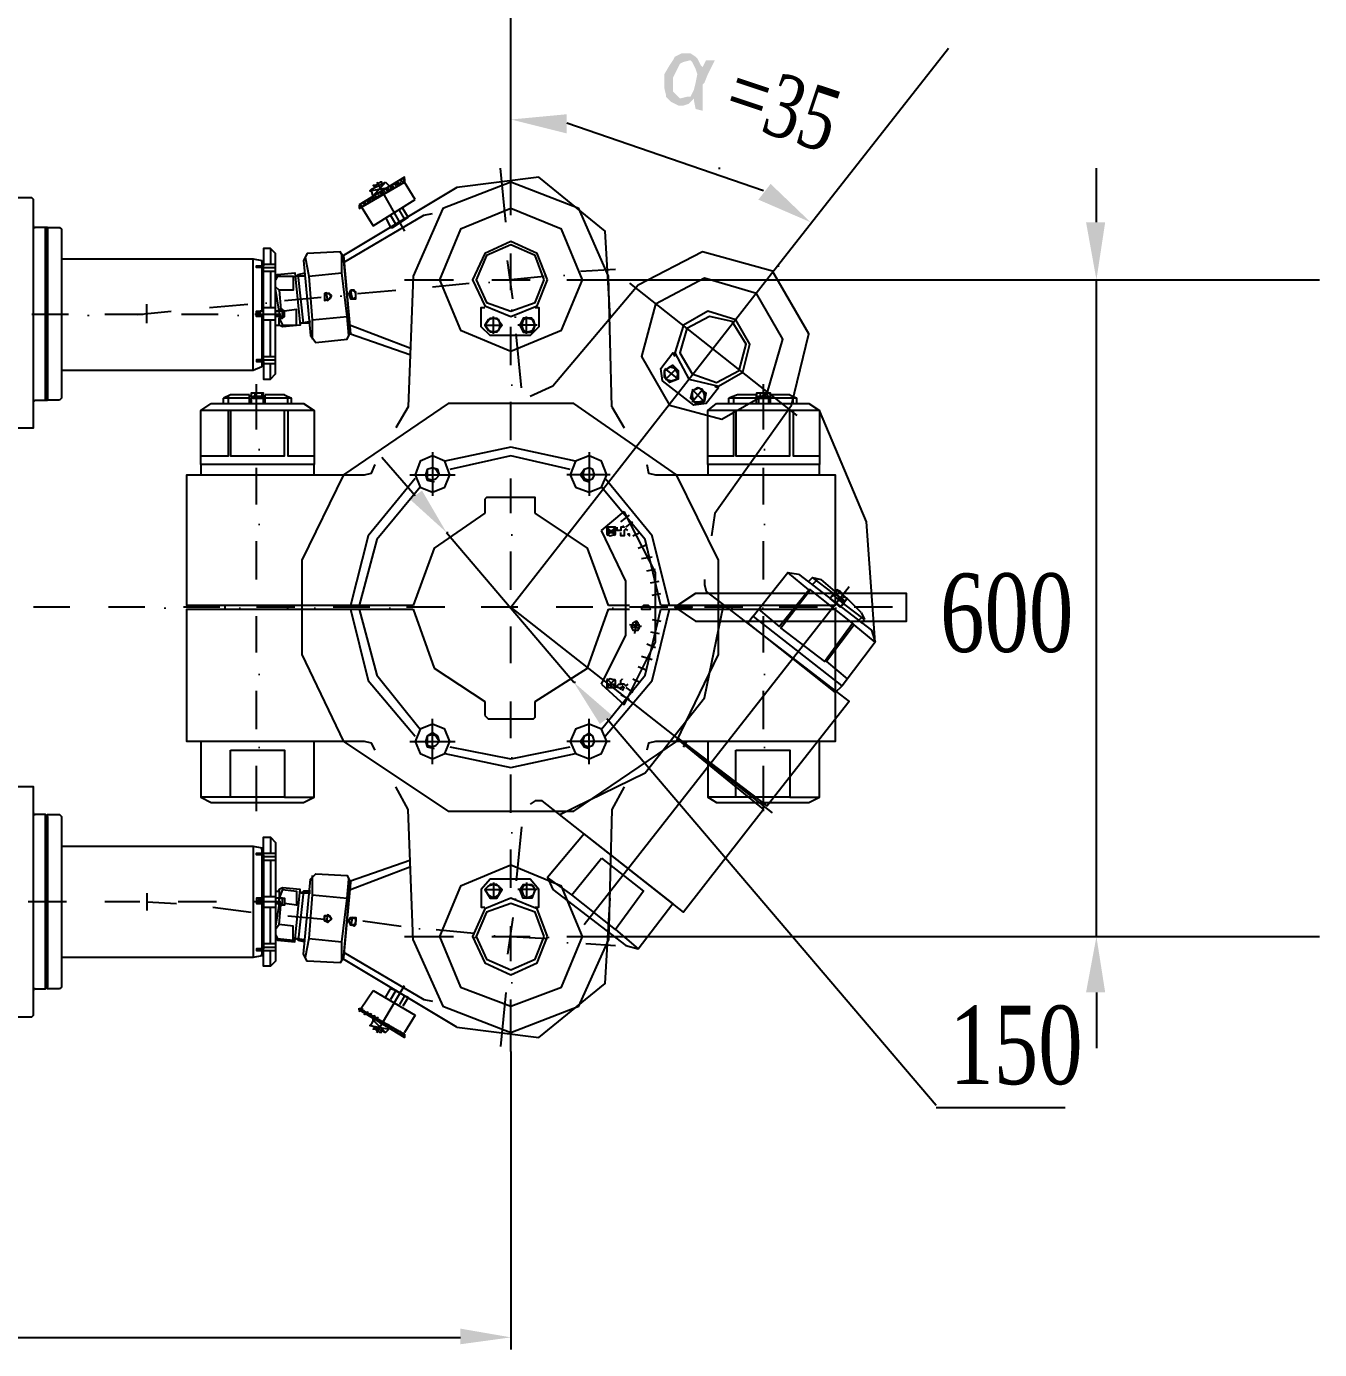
# Model space of a CAD drawing. Header units: inches. Extents: x -65 to 4788, y -4676 to 3369.
# Drawn here: x 2504 to 3686, y -2932 to -1722 of the extents above; entities that cross this region are included whole.
import ezdxf

# ---------------------------------------------------------------- set-up
doc = ezdxf.new("R2010")
doc.units = ezdxf.units.IN
doc.header["$MEASUREMENT"] = 0
doc.layers.get('0').update_dxf_attribs({"color": 250, "linetype": 'CONTINUOUS', "lineweight": 100})
doc.styles.get("Standard").update_dxf_attribs({"font": 'times.ttf', "width": 0.75})

msp = doc.modelspace()

# ---------------------------------------------------------------- hatches: boundary and pattern name
at = {"lineweight": -2}
for points in [[(3096.6, -1749.3), (3095, -1752.5), (3091.8, -1757.3), (3087.1, -1765.2), (3087.1, -1770), (3087.1, -1778), (3088.6, -1784.3), (3088.6, -1785.9), (3101.4, -1787.5), (3099.8, -1785.9), (3095, -1781.2), (3095, -1776.4), (3095, -1768.4), (3098.2, -1762), (3101.4, -1755.7), (3104.6, -1754.1), (3111, -1752.5)], [(3111, -1746.1), (3103, -1746.1), (3096.6, -1749.3), (3111, -1752.5), (3112.6, -1754.1), (3115.7, -1760.4), (3122.1, -1758.8), (3120.5, -1757.3), (3117.3, -1750.9), (3115.7, -1749.3)], [(3133.3, -1752.5), (3125.3, -1752.5), (3122.1, -1758.8), (3115.7, -1760.4), (3117.3, -1765.2), (3115.7, -1773.2), (3114.1, -1779.6), (3111, -1785.9), (3114.1, -1787.5), (3114.1, -1789.1), (3115.7, -1797.1), (3122.1, -1798.7), (3122.1, -1774.8), (3123.7, -1773.2), (3126.9, -1765.2), (3130.1, -1758.8)], [(3111, -1785.9), (3107.8, -1785.9), (3101.4, -1787.5), (3088.6, -1785.9), (3093.4, -1790.7), (3099.8, -1793.9), (3104.6, -1793.9), (3109.4, -1792.3), (3114.1, -1787.5)], [(2997.8, -1819.4), (2997.8, -1801.9), (2946.8, -1806.7)], [(3184.3, -1865.6), (3173.1, -1880), (3220.9, -1900.7)], [(3472.8, -1900.7), (3490.3, -1900.7), (3482.3, -1953.3)], [(2994.6, -1950.1), (2996.2, -1950.1), (2996.2, -1948.5), (2994.6, -1948.5)], [(2926.1, -1956.5), (2927.7, -1956.5), (2927.7, -1954.9), (2926.1, -1954.9)], [(2790.6, -1969.2), (2792.2, -1969.2), (2792.2, -1967.6), (2790.6, -1967.6)], [(2722.1, -1975.6), (2723.7, -1975.6), (2723.7, -1974), (2722.1, -1974)], [(2946.8, -1982), (2948.4, -1982), (2948.4, -1980.4), (2946.8, -1980.4)], [(2559.5, -1986.8), (2561.1, -1986.8), (2561.1, -1985.2), (2559.5, -1985.2)], [(2696.6, -1986.8), (2698.2, -1986.8), (2698.2, -1985.2), (2696.6, -1985.2)], [(2950, -1988.4), (2951.6, -1988.4), (2951.6, -1986.8), (2950, -1986.8)], [(2946.8, -2050.5), (2948.4, -2050.5), (2948.4, -2048.9), (2946.8, -2048.9)], [(2715.7, -2109.5), (2717.3, -2109.5), (2717.3, -2107.9), (2715.7, -2107.9)], [(3177.9, -2109.5), (3179.5, -2109.5), (3179.5, -2107.9), (3177.9, -2107.9)], [(2865.5, -2146.2), (2854.4, -2154.1), (2887.8, -2184.4)], [(2715.7, -2178), (2717.3, -2178), (2717.3, -2176.4), (2715.7, -2176.4)], [(3177.9, -2178), (3179.5, -2178), (3179.5, -2176.4), (3177.9, -2176.4)], [(2946.8, -2187.6), (2948.4, -2187.6), (2948.4, -2186), (2946.8, -2186)], [(2629.6, -2254.5), (2631.2, -2254.5), (2631.2, -2252.9), (2629.6, -2252.9)], [(2698.2, -2254.5), (2699.7, -2254.5), (2699.7, -2252.9), (2698.2, -2252.9)], [(2766.7, -2254.5), (2768.3, -2254.5), (2768.3, -2252.9), (2766.7, -2252.9)], [(2835.2, -2254.5), (2836.8, -2254.5), (2836.8, -2252.9), (2835.2, -2252.9)], [(2946.8, -2254.5), (2948.4, -2254.5), (2948.4, -2252.9), (2946.8, -2252.9)], [(3039.2, -2254.5), (3040.8, -2254.5), (3040.8, -2252.9), (3039.2, -2252.9)], [(3107.8, -2254.5), (3109.4, -2254.5), (3109.4, -2252.9), (3107.8, -2252.9)], [(3176.3, -2254.5), (3177.9, -2254.5), (3177.9, -2252.9), (3176.3, -2252.9)], [(3243.3, -2254.5), (3244.8, -2254.5), (3244.8, -2252.9), (3243.3, -2252.9)], [(2715.7, -2315.1), (2717.3, -2315.1), (2717.3, -2313.5), (2715.7, -2313.5)], [(3039.2, -2351.8), (3028.1, -2359.7), (3004.2, -2321.5)], [(3177.9, -2315.1), (3179.5, -2315.1), (3179.5, -2313.5), (3177.9, -2313.5)], [(2715.7, -2382), (2717.3, -2382), (2717.3, -2380.5), (2715.7, -2380.5)], [(3177.9, -2382), (3179.5, -2382), (3179.5, -2380.5), (3177.9, -2380.5)], [(2946.8, -2391.6), (2948.4, -2391.6), (2948.4, -2390), (2946.8, -2390)], [(2946.8, -2460.1), (2948.4, -2460.1), (2948.4, -2458.6), (2946.8, -2458.6)], [(2950, -2520.7), (2951.6, -2520.7), (2951.6, -2519.1), (2950, -2519.1)], [(2862.3, -2547.8), (2863.9, -2547.8), (2863.9, -2546.2), (2862.3, -2546.2)], [(2930.9, -2554.2), (2932.5, -2554.2), (2932.5, -2552.6), (2930.9, -2552.6)], [(2913.3, -2555.8), (2914.9, -2555.8), (2914.9, -2554.2), (2913.3, -2554.2)], [(2980.3, -2555.8), (2981.9, -2555.8), (2981.9, -2554.2), (2980.3, -2554.2)], [(2997.8, -2560.6), (2999.4, -2560.6), (2999.4, -2559), (2997.8, -2559)], [(3472.8, -2605.2), (3490.3, -2605.2), (3482.3, -2554.2)], [(2946.8, -2597.2), (2948.4, -2597.2), (2948.4, -2595.6), (2946.8, -2595.6)], [(2900.6, -2912.8), (2900.6, -2927.1), (2946.8, -2920.8)]]:
    msp.add_hatch(color=0, dxfattribs=at).paths.add_polyline_path(points)

# ---------------------------------------------------------------- linework, layer by layer
at = {"color": 0, "lineweight": -2}
for points in [[(2946.8, -1848.1), (2946.8, -1602.7)], [(3190.7, -1940.5), (3346.9, -1741.3)], [(3177.9, -1872), (2997.8, -1809.9)], [(2942, -1900.7), (2937.2, -1851.3)], [(2946.8, -1848.1), (2946.8, -1848.1)], [(2946.8, -1894.3), (2946.8, -1848.1)], [(3136.5, -1851.3), (3138.1, -1851.3)], [(3482.3, -1900.7), (3482.3, -1851.3)], [(2849.6, -1862.4), (2849.6, -1859.3), (2808.1, -1884.8)], [(2846.4, -1862.4), (2846.4, -1864)], [(2846.4, -1862.4), (2848, -1864)], [(2848, -1860.9), (2849.6, -1864)], [(2848, -1860.9), (2849.6, -1864)], [(2849.6, -1860.9), (2849.6, -1864)], [(2849.6, -1864), (2849.6, -1862.4)], [(3037.6, -1986.8), (3032.9, -1908.7), (2972.3, -1859.3), (2897.4, -1868.8)], [(2897.4, -1868.8), (2793.8, -1931), (2800.2, -2002.7), (2854.4, -2021.8)], [(2808.1, -1888), (2849.6, -1864)], [(2817.7, -1872), (2835.2, -1868.8)], [(2819.3, -1870.4), (2817.7, -1872), (2819.3, -1872)], [(2819.3, -1870.4), (2832, -1864)], [(2820.9, -1876.8), (2819.3, -1872)], [(2828.8, -1865.6), (2828.8, -1864), (2827.3, -1864), (2822.5, -1867.2), (2820.9, -1867.2), (2822.5, -1868.8)], [(2832, -1864), (2820.9, -1876.8)], [(2824.1, -1864), (2849.6, -1908.7)], [(2825.7, -1875.2), (2825.7, -1876.8)], [(2825.7, -1875.2), (2827.3, -1876.8)], [(2827.3, -1872), (2828.8, -1876.8)], [(2827.3, -1873.6), (2828.8, -1876.8)], [(2828.8, -1872), (2830.4, -1875.2)], [(2830.4, -1872), (2832, -1873.6)], [(2830.4, -1872), (2832, -1873.6)], [(2832, -1864), (2832, -1864)], [(2832, -1864), (2835.2, -1867.2)], [(2832, -1870.4), (2833.6, -1872)], [(2833.6, -1868.8), (2836.8, -1872)], [(2833.6, -1868.8), (2835.2, -1872)], [(2833.6, -1870.4), (2833.6, -1872)], [(2835.2, -1867.2), (2835.2, -1867.2)], [(2836.8, -1867.2), (2838.4, -1870.4)], [(2836.8, -1867.2), (2836.8, -1870.4)], [(2836.8, -1867.2), (2838.4, -1868.8)], [(2838.4, -1867.2), (2840, -1868.8)], [(2840, -1865.6), (2841.6, -1867.2)], [(2841.6, -1864), (2841.6, -1867.2)], [(2841.6, -1864), (2843.2, -1867.2)], [(2841.6, -1865.6), (2841.6, -1867.2)], [(2843.2, -1864), (2844.8, -1867.2)], [(2844.8, -1864), (2846.4, -1865.6)], [(2844.8, -1864), (2846.4, -1865.6)], [(2859.1, -1880), (2849.6, -1864)], [(3036.1, -1950.1), (3009, -1888), (2946.8, -1864), (2884.6, -1888), (2857.5, -1950.1)], [(2491, -2088.8), (2510.1, -2088.8), (2510.1, -1880), (2508.5, -1878.4), (2491, -1878.4), (2489.4, -1880), (2489.4, -2088.8), (2491, -2088.8)], [(2808.1, -1884.8), (2808.1, -1888)], [(2808.1, -1884.8), (2809.7, -1888)], [(2808.1, -1884.8), (2809.7, -1886.4)], [(2808.1, -1888), (2808.1, -1888)], [(2809.7, -1884.8), (2811.3, -1886.4)], [(2809.7, -1884.8), (2811.3, -1886.4)], [(2809.7, -1886.4), (2820.9, -1903.9)], [(2811.3, -1883.2), (2812.9, -1884.8)], [(2812.9, -1881.6), (2814.5, -1884.8)], [(2812.9, -1881.6), (2814.5, -1884.8)], [(2812.9, -1883.2), (2812.9, -1884.8)], [(2814.5, -1880), (2816.1, -1883.2)], [(2816.1, -1880), (2817.7, -1883.2)], [(2817.7, -1878.4), (2819.3, -1880)], [(2817.7, -1880), (2819.3, -1881.6)], [(2817.7, -1880), (2817.7, -1881.6)], [(2819.3, -1878.4), (2820.9, -1880)], [(2820.9, -1876.8), (2820.9, -1876.8)], [(2820.9, -1876.8), (2822.5, -1880)], [(2820.9, -1876.8), (2820.9, -1880)], [(2820.9, -1903.9), (2859.1, -1880)], [(2822.5, -1876.8), (2825.7, -1878.4)], [(2822.5, -1876.8), (2824.1, -1878.4)], [(2824.1, -1876.8), (2825.7, -1878.4)], [(2832, -1895.9), (2836.8, -1905.5), (2838.4, -1905.5), (2852.8, -1895.9), (2852.8, -1895.9), (2848, -1888)], [(2859.1, -1880), (2859.1, -1880)], [(3012.1, -1953.3), (2993, -1907.1), (2946.8, -1888), (2900.6, -1907.1), (2881.4, -1953.3), (2900.6, -1999.5), (2946.8, -2018.6), (2993, -1999.5), (3012.1, -1953.3)], [(2793.8, -1937.4), (2867.1, -1894.3), (2875.1, -1892.7)], [(2841.6, -1902.3), (2836.8, -1894.3)], [(2836.8, -1905.5), (2841.6, -1902.3), (2849.6, -1897.5), (2852.8, -1895.9)], [(2849.6, -1897.5), (2844.8, -1889.5)], [(2510.1, -1903.9), (2510.1, -1905.5), (2511.7, -1905.5)], [(2511.7, -2063.3), (2521.2, -2063.3), (2521.2, -1905.5), (2511.7, -1905.5)], [(2521.2, -2063.3), (2522.8, -2063.3), (2522.8, -1905.5), (2521.2, -1905.5), (2521.2, -2063.3)], [(2521.2, -2063.3), (2521.2, -2063.3), (2521.2, -1905.5), (2521.2, -1905.5), (2521.2, -2063.3)], [(2521.2, -2063.3), (2521.2, -2063.3), (2521.2, -1905.5), (2521.2, -1905.5), (2521.2, -2063.3)], [(2521.2, -2063.3), (2521.2, -2063.3), (2521.2, -1905.5), (2521.2, -1905.5), (2521.2, -2063.3)], [(2521.2, -2063.3), (2521.2, -1905.5)], [(2534, -2063.3), (2522.8, -2063.3), (2522.8, -1905.5), (2534, -1905.5), (2535.6, -1907.1), (2535.6, -2061.7), (2534, -2063.3)], [(2522.8, -2063.3), (2522.8, -2063.3), (2522.8, -1905.5), (2522.8, -1905.5), (2522.8, -2063.3)], [(2522.8, -2063.3), (2522.8, -2063.3), (2522.8, -1905.5), (2522.8, -1905.5), (2522.8, -2063.3)], [(2820.9, -1903.9), (2820.9, -1903.9), (2820.9, -1903.9)], [(2980.3, -1953.3), (2970.7, -1929.4), (2946.8, -1918.2), (2922.9, -1929.4), (2911.7, -1953.3), (2922.9, -1977.2), (2946.8, -1986.8), (2970.7, -1977.2), (2980.3, -1953.3)], [(2977.1, -1953.3), (2969.1, -1931), (2946.8, -1921.4), (2924.5, -1931), (2914.9, -1953.3), (2924.5, -1974), (2946.8, -1982), (2969.1, -1974), (2977.1, -1953.3)], [(2535.6, -1934.2), (2710.9, -1934.2), (2718.9, -1935.8)], [(2710.9, -2036.2), (2710.9, -1934.2)], [(2718.9, -2028.2), (2720.5, -2028.2), (2720.5, -2044.1), (2726.8, -2044.1), (2731.6, -2039.4), (2731.6, -1929.4), (2726.8, -1924.6), (2720.5, -1924.6), (2720.5, -1940.5), (2718.9, -1942.1)], [(2718.9, -1935.8), (2718.9, -1935.8)], [(2718.9, -1935.8), (2718.9, -1982)], [(2726.8, -1924.6), (2726.8, -1939)], [(2757.1, -1935.8), (2763.5, -2004.3), (2768.3, -2010.7), (2797, -2007.5), (2800.2, -2001.1), (2793.8, -1932.6), (2790.6, -1927.8), (2760.3, -1929.4), (2757.1, -1935.8)], [(2758.7, -1932.6), (2761.9, -1950.1), (2765.1, -1990), (2765.1, -2007.5)], [(2792.2, -1946.9), (2792.2, -1929.4)], [(2948.4, -1970.8), (2943.6, -1935.8)], [(2946.8, -1962.9), (2946.8, -1929.4)], [(3203.4, -2068.1), (3219.3, -2002.7), (3185.9, -1945.3), (3122.1, -1927.8), (3063.1, -1958.1)], [(2718.9, -1942.1), (2714.1, -1942.1), (2714.1, -1940.5), (2718.9, -1940.5)], [(2720.5, -1939), (2731.6, -1939)], [(2720.5, -2028.2), (2720.5, -1940.5)], [(2720.5, -1942.1), (2731.6, -1942.1)], [(2720.5, -1945.3), (2731.6, -1945.3)], [(2726.8, -1945.3), (2726.8, -1978.8)], [(2731.6, -1950.1), (2733.2, -1948.5), (2749.2, -1946.9), (2753.9, -1994.7), (2738, -1996.3), (2734.8, -1994.7), (2734.8, -1988.4)], [(2733.2, -1948.5), (2733.2, -1950.1)], [(2749.2, -1950.1), (2750.8, -1950.1), (2752.3, -1948.5)], [(2763.5, -1993.1), (2757.1, -1993.1), (2752.3, -1948.5), (2758.7, -1946.9)], [(2761.9, -1950.1), (2792.2, -1946.9)], [(2797, -1986.8), (2792.2, -1946.9)], [(2946.8, -2252.9), (3190.7, -1940.5)], [(3010.5, -1945.3), (3042.4, -1943.7)], [(3190.7, -1940.5), (3192.2, -1940.5)], [(2733.2, -1950.1), (2731.6, -1953.3)], [(2733.2, -1950.1), (2747.6, -1950.1), (2747.6, -1962.9), (2734.8, -1962.9), (2731.6, -1959.7)], [(2758.7, -1950.1), (2750.8, -1950.1)], [(2857.5, -1950.1), (2852.8, -2069.6), (2841.6, -2088.8)], [(2849.6, -1953.3), (2894.2, -1953.3)], [(2875.1, -1959.7), (2908.5, -1956.5)], [(2929.3, -1953.3), (2964.3, -1953.3)], [(2943.6, -1953.3), (2977.1, -1950.1)], [(3063.1, -1958.1), (2985, -2050.5), (2964.3, -2060.1)], [(2997.8, -1953.3), (3044, -1953.3)], [(3039.2, -2069.6), (3036.1, -1950.1)], [(3044, -1953.3), (3686.3, -1953.3)], [(3044, -1953.3), (3044, -1953.3)], [(3055.2, -1956.5), (3208.2, -2077.6)], [(3181.1, -2056.9), (3195.4, -2007.5), (3171.5, -1966), (3123.7, -1951.7), (3079.1, -1975.6), (3066.3, -2023.4), (3091.8, -2068.1), (3139.7, -2080.8), (3181.1, -2056.9)], [(3482.3, -2554.2), (3482.3, -1953.3)], [(3482.3, -1953.3), (3482.3, -1953.3)], [(2734.8, -1982), (2731.6, -1961.3)], [(2734.8, -1962.9), (2736.4, -1980.4)], [(2739.6, -1972.4), (2773.1, -1969.2)], [(2782.6, -1969.2), (2781, -1966), (2779.4, -1966), (2776.3, -1966), (2776.3, -1969.2), (2776.3, -1970.8), (2779.4, -1972.4), (2781, -1970.8), (2782.6, -1969.2)], [(2776.3, -1966), (2776.3, -1969.2), (2776.3, -1972.4), (2781, -1970.8), (2782.6, -1967.6), (2779.4, -1966), (2776.3, -1966)], [(2779.4, -1972.4), (2777.8, -1964.5)], [(2800.2, -1962.9), (2798.6, -1966), (2800.2, -1970.8), (2804.9, -1970.8), (2804.9, -1966), (2803.3, -1962.9), (2800.2, -1962.9)], [(2804.9, -1966), (2804.9, -1964.5), (2801.8, -1962.9), (2800.2, -1964.5), (2798.6, -1966), (2800.2, -1969.2), (2801.8, -1970.8), (2804.9, -1969.2), (2804.9, -1966)], [(2801.8, -1970.8), (2800.2, -1962.9)], [(2806.5, -1966), (2841.6, -1962.9)], [(2605.7, -1985.2), (2636, -1982)], [(2613.7, -1993.1), (2613.7, -1975.6)], [(2671.1, -1978.8), (2706.1, -1975.6)], [(2717.3, -1986.8), (2715.7, -1986.8), (2714.1, -1985.2), (2714.1, -1983.6), (2715.7, -1982), (2717.3, -1982)], [(2718.9, -1986.8), (2714.1, -1986.8), (2714.1, -1982), (2718.9, -1982)], [(2715.7, -1982), (2715.7, -1986.8)], [(2720.5, -1986.8), (2717.3, -1986.8), (2717.3, -1982), (2720.5, -1982)], [(2717.3, -1986.8), (2717.3, -1982)], [(2720.5, -1982), (2717.3, -1982)], [(2720.5, -1978.8), (2731.6, -1978.8)], [(2731.6, -1986.8), (2731.6, -1982)], [(2731.6, -1982), (2734.8, -1982)], [(2734.8, -1982), (2731.6, -1982), (2731.6, -1982)], [(2738, -1988.4), (2739.6, -1986.8), (2739.6, -1982), (2738, -1980.4), (2734.8, -1980.4), (2734.8, -1988.4), (2738, -1988.4)], [(2734.8, -1988.4), (2738, -1994.7), (2750.8, -1994.7), (2750.8, -1980.4), (2739.6, -1982)], [(2734.8, -1982), (2734.8, -1982)], [(2738, -1982), (2734.8, -1982)], [(2738, -1988.4), (2738, -1980.4)], [(2969.1, -1978.8), (2972.3, -1978.8), (2972.3, -1996.3), (2964.3, -2004.3), (2927.7, -2004.3), (2919.7, -1996.3), (2919.7, -1978.8), (2922.9, -1978.8)], [(3158.8, -2037.8), (3165.2, -2012.3), (3152.4, -1990), (3126.9, -1982), (3104.6, -1994.7), (3096.6, -2020.2), (3109.4, -2044.1), (3136.5, -2050.5), (3158.8, -2037.8)], [(2542, -1985.2), (2508.5, -1985.2)], [(2610.5, -1985.2), (2575.4, -1985.2)], [(2679, -1985.2), (2645.6, -1985.2)], [(2736.4, -1985.2), (2712.5, -1985.2)], [(2720.5, -1986.8), (2717.3, -1986.8)], [(2718.9, -1986.8), (2718.9, -2033)], [(2720.5, -1990), (2731.6, -1990)], [(2726.8, -2023.4), (2726.8, -1990)], [(2734.8, -1986.8), (2731.6, -1986.8)], [(2734.8, -1986.8), (2731.6, -1986.8), (2731.6, -1986.8)], [(2731.6, -1994.7), (2734.8, -1994.7)], [(2734.8, -1986.8), (2734.8, -1986.8)], [(2738, -1986.8), (2734.8, -1986.8)], [(2734.8, -1994.7), (2734.8, -1994.7)], [(2738, -1996.3), (2738, -1994.7)], [(2757.1, -1993.1), (2753.9, -1993.1)], [(2763.5, -1991.6), (2755.5, -1993.1)], [(2765.1, -1990), (2797, -1986.8)], [(2798.6, -2004.3), (2797, -1986.8)], [(2800.2, -1994.7), (2854.4, -2015.5)], [(2927.7, -2001.1), (2922.9, -1994.7), (2927.7, -1988.4), (2934, -1988.4), (2938.8, -1994.7), (2934, -2001.1), (2927.7, -2001.1)], [(2937.2, -1994.7), (2935.6, -1990), (2930.9, -1988.4), (2926.1, -1990), (2922.9, -1994.7), (2926.1, -1999.5), (2930.9, -2001.1), (2935.6, -1999.5), (2937.2, -1994.7)], [(2922.9, -1994.7), (2938.8, -1994.7)], [(2930.9, -2002.7), (2930.9, -1986.8)], [(2946.8, -2031.4), (2946.8, -1996.3)], [(2970.7, -1994.7), (2953.2, -1994.7)], [(2965.9, -2001.1), (2969.1, -1994.7), (2965.9, -1988.4), (2958, -1988.4), (2954.8, -1994.7), (2958, -2001.1), (2965.9, -2001.1)], [(2969.1, -1994.7), (2967.5, -1990), (2961.1, -1988.4), (2958, -1990), (2956.4, -1994.7), (2958, -1999.5), (2961.1, -2001.1), (2967.5, -1999.5), (2969.1, -1994.7)], [(2961.1, -2002.7), (2961.1, -1986.8)], [(3155.6, -2036.2), (3162, -2012.3), (3149.2, -1991.6), (3128.5, -1986.8), (3107.8, -1997.9), (3101.4, -2020.2), (3112.6, -2039.4), (3134.9, -2047.3), (3155.6, -2036.2)], [(2956.4, -2052.1), (2951.6, -2002.7)], [(3133.3, -2050.5), (3136.5, -2052.1), (3125.3, -2066.5), (3114.1, -2068.1), (3085.5, -2045.7), (3083.9, -2034.6), (3095, -2020.2), (3096.6, -2023.4)], [(2718.9, -2033), (2710.9, -2036.2), (2535.6, -2036.2)], [(2718.9, -2026.6), (2714.1, -2026.6), (2714.1, -2028.2), (2718.9, -2028.2)], [(2718.9, -2033), (2718.9, -2033), (2718.9, -2033)], [(2720.5, -2023.4), (2731.6, -2023.4)], [(2720.5, -2026.6), (2731.6, -2026.6)], [(2720.5, -2029.8), (2731.6, -2029.8)], [(2726.8, -2044.1), (2726.8, -2029.8)], [(3087.1, -2036.2), (3095, -2031.4), (3099.8, -2036.2), (3099.8, -2044.1), (3091.8, -2047.3), (3087.1, -2042.6)], [(3098.2, -2044.1), (3099.8, -2039.4), (3096.6, -2034.6), (3091.8, -2033), (3087.1, -2036.2), (3087.1, -2039.4), (3088.6, -2044.1), (3093.4, -2045.7), (3098.2, -2044.1)], [(3087.1, -2034.6), (3099.8, -2044.1)], [(3087.1, -2042.6), (3087.1, -2036.2)], [(3088.6, -2044.1), (3098.2, -2034.6)], [(2720.5, -2060.1), (2720.5, -2056.9), (2710.9, -2056.9), (2709.3, -2056.9), (2709.3, -2060.1), (2720.5, -2060.1)], [(2720.5, -2056.9), (2718.9, -2056.9), (2712.5, -2056.9), (2709.3, -2056.9)], [(2712.5, -2056.9), (2712.5, -2060.1)], [(2714.1, -2090.4), (2714.1, -2048.9)], [(2718.9, -2056.9), (2718.9, -2060.1)], [(3123.7, -2064.9), (3125.3, -2056.9), (3118.9, -2052.1), (3112.6, -2055.3), (3111, -2061.7), (3115.7, -2066.5)], [(3123.7, -2063.3), (3123.7, -2058.5), (3122.1, -2053.7), (3117.3, -2052.1), (3112.6, -2055.3), (3112.6, -2060.1), (3114.1, -2064.9), (3118.9, -2064.9), (3123.7, -2063.3)], [(3112.6, -2064.9), (3122.1, -2053.7)], [(3123.7, -2064.9), (3112.6, -2053.7)], [(3184.3, -2056.9), (3181.1, -2056.9), (3174.7, -2056.9), (3171.5, -2056.9)], [(3184.3, -2060.1), (3184.3, -2056.9), (3182.7, -2056.9), (3173.1, -2056.9), (3171.5, -2056.9), (3171.5, -2060.1), (3184.3, -2060.1)], [(3174.7, -2056.9), (3174.7, -2060.1)], [(3177.9, -2090.4), (3177.9, -2048.9)], [(3181.1, -2056.9), (3181.1, -2060.1)], [(2511.7, -2063.3), (2510.1, -2064.9), (2510.1, -2064.9)], [(2672.7, -2066.5), (2757.1, -2066.5), (2766.7, -2072.8), (2766.7, -2122.2), (2663.1, -2122.2), (2663.1, -2072.8), (2672.7, -2066.5)], [(2690.2, -2058.5), (2683.8, -2061.7)], [(2707.7, -2061.7), (2683.8, -2061.7)], [(2683.8, -2066.5), (2683.8, -2061.7)], [(2688.6, -2066.5), (2688.6, -2060.1)], [(2707.7, -2058.5), (2690.2, -2058.5)], [(2707.7, -2066.5), (2707.7, -2058.5)], [(2709.3, -2066.5), (2720.5, -2066.5), (2720.5, -2061.7), (2709.3, -2061.7), (2709.3, -2066.5)], [(2720.5, -2060.1), (2720.5, -2060.1), (2710.9, -2060.1), (2710.9, -2060.1)], [(2710.9, -2061.7), (2720.5, -2061.7), (2720.5, -2060.1), (2710.9, -2060.1), (2710.9, -2061.7)], [(2714.1, -2060.1), (2715.7, -2061.7)], [(2714.1, -2061.7), (2714.1, -2060.1)], [(2722.1, -2066.5), (2722.1, -2058.5)], [(2739.6, -2058.5), (2722.1, -2058.5)], [(2746, -2061.7), (2722.1, -2061.7)], [(2739.6, -2058.5), (2746, -2061.7)], [(2742.8, -2066.5), (2742.8, -2060.1)], [(2746, -2066.5), (2746, -2061.7)], [(3098.2, -2131.8), (3004.2, -2066.5), (2889.4, -2066.5), (2793.8, -2131.8)], [(2946.8, -2099.9), (2946.8, -2064.9)], [(3039.2, -2069.6), (3050.4, -2088.8)], [(3115.7, -2066.5), (3123.7, -2064.9)], [(3134.9, -2066.5), (3219.3, -2066.5), (3228.9, -2072.8), (3228.9, -2122.2), (3126.9, -2122.2), (3126.9, -2072.8), (3134.9, -2066.5)], [(3133.3, -2166.9), (3203.4, -2068.1)], [(3154, -2058.5), (3146, -2061.7)], [(3171.5, -2061.7), (3146, -2061.7)], [(3146, -2066.5), (3146, -2061.7)], [(3150.8, -2066.5), (3150.8, -2060.1)], [(3171.5, -2058.5), (3154, -2058.5)], [(3171.5, -2066.5), (3171.5, -2058.5)], [(3173.1, -2061.7), (3182.7, -2061.7), (3182.7, -2060.1), (3173.1, -2060.1), (3173.1, -2061.7)], [(3182.7, -2060.1), (3182.7, -2060.1), (3173.1, -2060.1), (3173.1, -2060.1)], [(3173.1, -2066.5), (3182.7, -2066.5), (3182.7, -2061.7), (3173.1, -2061.7), (3173.1, -2066.5)], [(3177.9, -2061.7), (3177.9, -2060.1)], [(3177.9, -2060.1), (3177.9, -2061.7)], [(3184.3, -2066.5), (3184.3, -2058.5)], [(3201.8, -2058.5), (3184.3, -2058.5)], [(3208.2, -2061.7), (3184.3, -2061.7)], [(3201.8, -2058.5), (3208.2, -2061.7)], [(3205, -2066.5), (3205, -2060.1)], [(3208.2, -2066.5), (3208.2, -2061.7)], [(2766.7, -2072.8), (2663.1, -2072.8)], [(2663.1, -2114.3), (2688.6, -2114.3), (2688.6, -2072.8)], [(2690.2, -2072.8), (2690.2, -2114.3), (2739.6, -2114.3), (2739.6, -2072.8)], [(2742.8, -2072.8), (2742.8, -2114.3), (2766.7, -2114.3)], [(3228.9, -2072.8), (3126.9, -2072.8)], [(3126.9, -2114.3), (3150.8, -2114.3), (3150.8, -2072.8)], [(3152.4, -2072.8), (3152.4, -2114.3), (3201.8, -2114.3), (3201.8, -2072.8)], [(3205, -2072.8), (3205, -2114.3), (3228.9, -2114.3)], [(3279.9, -2284.8), (3271.9, -2174.8), (3228.9, -2072.8)], [(2859.1, -2150.9), (2828.8, -2115.9)], [(2891, -2131.8), (2886.2, -2119.1), (2875.1, -2114.3), (2863.9, -2119.1), (2859.1, -2131.8), (2863.9, -2143), (2875.1, -2147.7), (2886.2, -2143), (2891, -2131.8)], [(2875.1, -2111.1), (2875.1, -2150.9)], [(3005.8, -2119.1), (2946.8, -2106.3), (2886.2, -2119.1)], [(3001, -2127), (2946.8, -2114.3), (2891, -2127)], [(3034.5, -2131.8), (3029.7, -2119.1), (3018.5, -2114.3), (3005.8, -2119.1), (3001, -2131.8), (3005.8, -2143), (3018.5, -2147.7), (3029.7, -2143), (3034.5, -2131.8)], [(3018.5, -2111.1), (3018.5, -2150.9)], [(2663.1, -2131.8), (2766.7, -2131.8), (2766.7, -2122.2), (2663.1, -2122.2), (2663.1, -2131.8)], [(2714.1, -2158.9), (2714.1, -2125.4)], [(2812.9, -2131.8), (2819.3, -2130.2), (2822.5, -2122.2)], [(2881.4, -2131.8), (2879.9, -2127), (2875.1, -2125.4), (2870.3, -2127), (2868.7, -2131.8), (2870.3, -2136.6), (2876.7, -2138.2)], [(2881.4, -2131.8), (2878.3, -2127), (2875.1, -2125.4), (2870.3, -2127), (2870.3, -2131.8), (2870.3, -2135), (2875.1, -2136.6), (2878.3, -2135), (2881.4, -2131.8)], [(3023.3, -2131.8), (3021.7, -2127), (3018.5, -2125.4), (3013.7, -2127), (3010.5, -2131.8), (3013.7, -2136.6), (3018.5, -2138.2)], [(3023.3, -2131.8), (3021.7, -2127), (3018.5, -2125.4), (3013.7, -2127), (3012.1, -2131.8), (3013.7, -2135), (3018.5, -2136.6), (3021.7, -2135), (3023.3, -2131.8)], [(3071.1, -2122.2), (3072.7, -2130.2), (3079.1, -2131.8)], [(3126.9, -2131.8), (3228.9, -2131.8), (3228.9, -2122.2), (3126.9, -2122.2), (3126.9, -2131.8)], [(3177.9, -2158.9), (3177.9, -2125.4)], [(2857.5, -2251.3), (2650.3, -2251.3), (2650.3, -2131.8), (2812.9, -2131.8)], [(2793.8, -2131.8), (2755.5, -2209.9), (2755.5, -2296), (2793.8, -2375.7)], [(2859.1, -2135), (2816.1, -2187.6), (2800.2, -2251.3)], [(2854.4, -2131.8), (2895.8, -2131.8)], [(2946.8, -2166.9), (2946.8, -2135)], [(3037.6, -2131.8), (2997.8, -2131.8)], [(3091.8, -2251.3), (3075.9, -2187.6), (3032.9, -2135)], [(3079.1, -2131.8), (3243.3, -2131.8), (3243.3, -2251.3), (3083.9, -2251.3)], [(3098.2, -2375.7), (3136.5, -2296), (3136.5, -2209.9), (3098.2, -2131.8)], [(2863.9, -2143), (2824.1, -2190.8), (2808.1, -2251.3)], [(2926.1, -2152.5), (2924.5, -2152.5), (2922.9, -2154.1)], [(2922.9, -2154.1), (2922.9, -2166.9)], [(2967.5, -2152.5), (2926.1, -2152.5)], [(2969.1, -2154.1), (2969.1, -2152.5), (2967.5, -2152.5)], [(2969.1, -2166.9), (2969.1, -2154.1)], [(3083.9, -2251.3), (3069.5, -2190.8), (3029.7, -2143)], [(3029.7, -2182.8), (3050.4, -2165.3)], [(3050.4, -2342.2), (3079.1, -2284.8), (3079.1, -2221.1), (3050.4, -2165.3)], [(2922.9, -2166.9), (2876.7, -2198.8), (2857.5, -2251.3)], [(3036.1, -2251.3), (3016.9, -2198.8), (2969.1, -2166.9)], [(3048.8, -2178), (3050.4, -2179.6), (3047.2, -2179.6), (3047.2, -2182.8), (3047.2, -2182.8), (3044, -2182.8), (3044, -2179.6)], [(3047.2, -2174.8), (3055.2, -2168.5)], [(3052, -2179.6), (3058.4, -2174.8)], [(3133.3, -2166.9), (3130.1, -2187.6)], [(2887.8, -2184.4), (3004.2, -2321.5)], [(2887.8, -2184.4), (2889.4, -2184.4)], [(3029.7, -2323.1), (3052, -2278.4), (3052, -2229), (3029.7, -2182.8)], [(3042.4, -2179.6), (3034.5, -2187.6)], [(3042.4, -2187.6), (3034.5, -2179.6)], [(3042.4, -2182.8), (3042.4, -2179.6), (3037.6, -2179.6), (3034.5, -2179.6), (3034.5, -2182.8), (3034.5, -2186), (3037.6, -2187.6), (3042.4, -2186), (3042.4, -2182.8)], [(3034.5, -2182.8), (3042.4, -2182.8)], [(3034.5, -2184.4), (3042.4, -2184.4)], [(3053.6, -2182.8), (3052, -2181.2), (3050.4, -2182.8), (3050.4, -2182.8), (3050.4, -2187.6), (3048.8, -2187.6), (3047.2, -2187.6), (3047.2, -2186), (3047.2, -2184.4), (3047.2, -2184.4), (3047.2, -2184.4)], [(3055.2, -2187.6), (3055.2, -2186), (3053.6, -2186), (3053.6, -2186), (3055.2, -2187.6), (3055.2, -2187.6)], [(3058.4, -2187.6), (3064.7, -2184.4)], [(2714.1, -2227.4), (2714.1, -2192.4)], [(2946.8, -2237), (2946.8, -2201.9)], [(3063.1, -2198.8), (3071.1, -2195.6)], [(3177.9, -2227.4), (3177.9, -2192.4)], [(3066.3, -2208.3), (3075.9, -2206.7)], [(3071.1, -2219.5), (3079.1, -2217.9)], [(3276.7, -2273.7), (3279.9, -2284.8), (3249.6, -2324.7), (3168.3, -2260.9), (3200.2, -2221.1), (3209.8, -2222.7)], [(3279.9, -2284.8), (3260.8, -2268.9), (3259.2, -2267.3), (3220.9, -2237), (3219.3, -2237), (3200.2, -2221.1)], [(3209.8, -2222.7), (3276.7, -2273.7)], [(3219.3, -2229), (3222.5, -2225.8), (3230.5, -2227.4)], [(3241.7, -2240.2), (3222.5, -2225.8)], [(3013.7, -2543), (3256, -2233.8)], [(3074.3, -2230.6), (3082.3, -2229)], [(3125.3, -2238.6), (3256, -2339), (3181.1, -2434.6), (3099.8, -2372.5)], [(3123.7, -2227.4), (3123.7, -2232.2), (3125.3, -2238.6)], [(3173.1, -2254.5), (3192.2, -2270.5), (3219.3, -2237)], [(3220.9, -2237), (3193.8, -2272.1), (3233.7, -2302.4), (3259.2, -2267.3)], [(3222.5, -2232.2), (3227.3, -2227.4)], [(3243.3, -2238.6), (3230.5, -2227.4)], [(3238.5, -2245), (3243.3, -2238.6)], [(3254.4, -2245), (3254.4, -2245), (3244.8, -2237), (3244.8, -2237), (3243.3, -2240.2), (3251.2, -2248.2)], [(3254.4, -2245), (3251.2, -2243.4), (3248, -2238.6), (3244.8, -2237)], [(3248, -2238.6), (3244.8, -2241.8)], [(3075.9, -2241.8), (3083.9, -2240.2)], [(3115.7, -2265.7), (3308.6, -2265.7), (3308.6, -2240.2), (3115.7, -2240.2), (3096.6, -2252.9), (3112.6, -2252.9), (3112.6, -2252.9), (3096.6, -2252.9), (3096.6, -2252.9), (3115.7, -2265.7)], [(3248, -2252.9), (3251.2, -2249.8), (3241.7, -2241.8), (3238.5, -2245)], [(3238.5, -2245), (3248, -2252.9)], [(3251.2, -2249.8), (3241.7, -2241.8), (3243.3, -2240.2), (3251.2, -2246.6)], [(3251.2, -2246.6), (3251.2, -2246.6), (3243.3, -2240.2), (3243.3, -2240.2)], [(3246.4, -2245), (3248, -2243.4)], [(3248, -2245), (3246.4, -2245)], [(3248, -2252.9), (3254.4, -2245)], [(3251.2, -2243.4), (3249.6, -2245)], [(3251.2, -2248.2), (3254.4, -2245)], [(3251.2, -2246.6), (3251.2, -2249.8)], [(3270.3, -2264.1), (3251.2, -2249.8)], [(3267.2, -2257.7), (3254.4, -2245)], [(2543.5, -2252.9), (2510.1, -2252.9)], [(2612.1, -2252.9), (2578.6, -2252.9)], [(2680.6, -2252.9), (2647.2, -2252.9)], [(2812.9, -2375.7), (2650.3, -2375.7), (2650.3, -2254.5), (2857.5, -2254.5)], [(2685.4, -2254.5), (2685.4, -2251.3)], [(2749.2, -2252.9), (2714.1, -2252.9)], [(2714.1, -2294.4), (2714.1, -2260.9)], [(2742.8, -2254.5), (2742.8, -2251.3)], [(2817.7, -2252.9), (2784.2, -2252.9)], [(2800.2, -2254.5), (2816.1, -2319.9), (2859.1, -2370.9)], [(2808.1, -2254.5), (2824.1, -2315.1), (2863.9, -2364.5)], [(2886.2, -2252.9), (2851.2, -2252.9)], [(2857.5, -2254.5), (2876.7, -2308.7), (2922.9, -2339)], [(2953.2, -2252.9), (2919.7, -2252.9)], [(3185.9, -2441), (2946.8, -2252.9)], [(2946.8, -2252.9), (2946.8, -2252.9)], [(2969.1, -2339), (3016.9, -2308.7), (3036.1, -2254.5)], [(3021.7, -2252.9), (2988.2, -2252.9)], [(2991.4, -2442.6), (3069.5, -2404.4), (3123.7, -2335.8), (3141.2, -2251.3)], [(3029.7, -2364.5), (3069.5, -2315.1), (3083.9, -2254.5)], [(3032.9, -2370.9), (3075.9, -2319.9), (3091.8, -2254.5)], [(3055.2, -2251.3), (3036.1, -2251.3)], [(3036.1, -2254.5), (3055.2, -2254.5)], [(3090.2, -2252.9), (3055.2, -2252.9)], [(3074.3, -2252.9), (3074.3, -2252.9), (3072.7, -2251.3), (3071.1, -2251.3), (3067.9, -2251.3), (3066.3, -2252.9), (3066.3, -2254.5), (3071.1, -2254.5), (3074.3, -2254.5), (3074.3, -2252.9)], [(3075.9, -2252.9), (3083.9, -2252.9)], [(3083.9, -2254.5), (3243.3, -2254.5), (3243.3, -2375.7), (3079.1, -2375.7)], [(3158.8, -2252.9), (3123.7, -2252.9)], [(3149.2, -2254.5), (3149.2, -2251.3)], [(3243.3, -2331), (3249.6, -2324.7), (3168.3, -2260.9), (3163.6, -2267.3)], [(3177.9, -2294.4), (3177.9, -2260.9)], [(3227.3, -2252.9), (3192.2, -2252.9)], [(3206.6, -2254.5), (3206.6, -2251.3)], [(3295.8, -2252.9), (3260.8, -2252.9)], [(3264, -2265.7), (3268.8, -2260.9)], [(3267.2, -2257.7), (3270.3, -2264.1)], [(2946.8, -2303.9), (2946.8, -2270.5)], [(3066.3, -2270.5), (3055.2, -2268.9)], [(3064.7, -2270.5), (3063.1, -2267.3), (3061.6, -2265.7), (3058.4, -2267.3), (3056.8, -2270.5), (3058.4, -2273.7), (3061.6, -2273.7), (3063.1, -2273.7), (3064.7, -2270.5)], [(3056.8, -2268.9), (3064.7, -2268.9)], [(3056.8, -2270.5), (3064.7, -2272.1)], [(3060, -2276.9), (3061.6, -2265.7)], [(3074.3, -2275.3), (3082.3, -2276.9)], [(3075.9, -2264.1), (3083.9, -2265.7)], [(3163.6, -2267.3), (3243.3, -2331)], [(3260.8, -2268.9), (3235.3, -2302.4), (3254.4, -2318.3)], [(3267.2, -2267.3), (3270.3, -2264.1)], [(3071.1, -2286.4), (3079.1, -2289.6)], [(3066.3, -2297.6), (3075.9, -2300.8)], [(3063.1, -2307.1), (3071.1, -2310.3)], [(3004.2, -2321.5), (3005.8, -2321.5)], [(3029.7, -2323.1), (3050.4, -2342.2)], [(3042.4, -2323.1), (3042.4, -2319.9), (3037.6, -2318.3), (3034.5, -2319.9), (3034.5, -2323.1), (3034.5, -2326.3), (3037.6, -2326.3), (3042.4, -2326.3), (3042.4, -2323.1)], [(3034.5, -2326.3), (3042.4, -2318.3)], [(3042.4, -2326.3), (3034.5, -2318.3)], [(3034.5, -2323.1), (3042.4, -2323.1)], [(3034.5, -2323.1), (3042.4, -2323.1)], [(3048.8, -2329.4), (3050.4, -2326.3), (3048.8, -2324.7), (3048.8, -2326.3), (3047.2, -2326.3), (3047.2, -2326.3), (3047.2, -2327.9), (3047.2, -2327.9), (3045.6, -2326.3), (3044, -2326.3), (3044, -2324.7), (3045.6, -2323.1), (3047.2, -2323.1)], [(3053.6, -2323.1), (3052, -2324.7), (3050.4, -2323.1), (3050.4, -2323.1), (3050.4, -2323.1), (3048.8, -2323.1), (3048.8, -2323.1), (3047.2, -2323.1), (3047.2, -2323.1), (3047.2, -2321.5), (3047.2, -2319.9), (3047.2, -2319.9), (3048.8, -2318.3), (3048.8, -2318.3)], [(3058.4, -2318.3), (3064.7, -2321.5)], [(2714.1, -2364.5), (2714.1, -2329.4)], [(3047.2, -2331), (3047.2, -2331), (3047.2, -2331), (3047.2, -2331), (3047.2, -2331)], [(3047.2, -2332.6), (3055.2, -2337.4)], [(3052, -2326.3), (3058.4, -2331)], [(3177.9, -2364.5), (3177.9, -2329.4)], [(2922.9, -2339), (2922.9, -2351.8)], [(2946.8, -2372.5), (2946.8, -2339)], [(2969.1, -2351.8), (2969.1, -2339)], [(2891, -2375.7), (2886.2, -2364.5), (2875.1, -2359.7), (2863.9, -2364.5), (2859.1, -2375.7), (2863.9, -2386.8), (2875.1, -2391.6), (2886.2, -2386.8), (2891, -2375.7)], [(2875.1, -2396.4), (2875.1, -2355)], [(2922.9, -2351.8), (2924.5, -2353.4), (2926.1, -2355)], [(2926.1, -2355), (2967.5, -2355)], [(2967.5, -2355), (2969.1, -2353.4), (2969.1, -2351.8)], [(3034.5, -2375.7), (3029.7, -2364.5), (3018.5, -2359.7), (3005.8, -2364.5), (3001, -2375.7), (3005.8, -2386.8), (3018.5, -2391.6), (3029.7, -2386.8), (3034.5, -2375.7)], [(3018.5, -2396.4), (3018.5, -2355)], [(3335.7, -2708.8), (3034.5, -2355)], [(2881.4, -2375.7), (2879.9, -2370.9), (2875.1, -2367.7), (2870.3, -2370.9), (2868.7, -2375.7), (2870.3, -2380.5), (2876.7, -2382)], [(2881.4, -2375.7), (2878.3, -2370.9), (2875.1, -2369.3), (2870.3, -2370.9), (2870.3, -2375.7), (2870.3, -2378.9), (2875.1, -2380.5), (2878.3, -2378.9), (2881.4, -2375.7)], [(3023.3, -2375.7), (3021.7, -2370.9), (3018.5, -2367.7), (3013.7, -2370.9), (3010.5, -2375.7), (3013.7, -2380.5), (3018.5, -2382)], [(3023.3, -2375.7), (3021.7, -2370.9), (3018.5, -2369.3), (3013.7, -2370.9), (3012.1, -2375.7), (3013.7, -2378.9), (3018.5, -2380.5), (3021.7, -2378.9), (3023.3, -2375.7)], [(2672.7, -2431.5), (2757.1, -2431.5), (2766.7, -2426.7), (2766.7, -2375.7), (2663.1, -2375.7), (2663.1, -2426.7), (2672.7, -2431.5)], [(2690.2, -2383.6), (2739.6, -2383.6), (2739.6, -2426.7), (2690.2, -2426.7)], [(2690.2, -2426.7), (2690.2, -2383.6)], [(2793.8, -2375.7), (2889.4, -2439.4), (3004.2, -2439.4), (3098.2, -2375.7)], [(2822.5, -2383.6), (2819.3, -2377.3), (2812.9, -2375.7)], [(2854.4, -2375.7), (2895.8, -2375.7)], [(2891, -2380.5), (2946.8, -2391.6), (3001, -2380.5)], [(3099.8, -2374.1), (3177.9, -2437.8), (3104.6, -2531.9), (2975.5, -2429.9)], [(3037.6, -2375.7), (2997.8, -2375.7)], [(3079.1, -2375.7), (3072.7, -2377.3), (3071.1, -2383.6)], [(3104.6, -2380.5), (3107.8, -2375.7)], [(3134.9, -2431.5), (3219.3, -2431.5), (3228.9, -2426.7), (3228.9, -2375.7), (3126.9, -2375.7), (3126.9, -2426.7), (3134.9, -2431.5)], [(3152.4, -2383.6), (3201.8, -2383.6), (3201.8, -2426.7), (3152.4, -2426.7)], [(3152.4, -2426.7), (3152.4, -2383.6)], [(2886.2, -2386.8), (2946.8, -2399.6), (3005.8, -2386.8)], [(2714.1, -2439.4), (2714.1, -2398)], [(2946.8, -2441), (2946.8, -2406)], [(3177.9, -2439.4), (3177.9, -2398)], [(2491, -2627.5), (2508.5, -2627.5), (2510.1, -2625.9), (2510.1, -2417.1), (2508.5, -2417.1), (2491, -2417.1), (2489.4, -2417.1), (2489.4, -2625.9), (2491, -2627.5)], [(2857.5, -2557.4), (2852.8, -2437.8), (2841.6, -2417.1)], [(3050.4, -2417.1), (3039.2, -2437.8), (3036.1, -2557.4)], [(3149.2, -2413.9), (3152.4, -2412.3)], [(2690.2, -2426.7), (2663.1, -2426.7)], [(2739.6, -2426.7), (2766.7, -2426.7)], [(2975.5, -2429.9), (2969.1, -2429.9), (2964.3, -2433)], [(3152.4, -2426.7), (3126.9, -2426.7)], [(3201.8, -2426.7), (3228.9, -2426.7)], [(2510.1, -2441), (2510.1, -2442.6), (2511.7, -2442.6)], [(2511.7, -2602), (2521.2, -2602), (2521.2, -2442.6), (2511.7, -2442.6)], [(2521.2, -2602), (2521.2, -2442.6)], [(2521.2, -2600.4), (2522.8, -2600.4), (2522.8, -2444.2), (2521.2, -2444.2), (2521.2, -2600.4)], [(2521.2, -2600.4), (2521.2, -2600.4), (2521.2, -2444.2), (2521.2, -2444.2), (2521.2, -2600.4)], [(2521.2, -2600.4), (2521.2, -2600.4), (2521.2, -2444.2), (2521.2, -2444.2), (2521.2, -2600.4)], [(2521.2, -2600.4), (2521.2, -2600.4), (2521.2, -2444.2), (2521.2, -2444.2), (2521.2, -2600.4)], [(2534, -2602), (2522.8, -2602), (2522.8, -2442.6), (2534, -2442.6), (2535.6, -2444.2), (2535.6, -2600.4), (2534, -2602)], [(2522.8, -2600.4), (2522.8, -2600.4), (2522.8, -2444.2), (2522.8, -2444.2), (2522.8, -2600.4)], [(2522.8, -2600.4), (2522.8, -2600.4), (2522.8, -2444.2), (2522.8, -2444.2), (2522.8, -2600.4)], [(2956.4, -2453.8), (2951.6, -2503.2)], [(2718.9, -2479.3), (2720.5, -2479.3), (2720.5, -2463.3), (2726.8, -2463.3), (2731.6, -2468.1), (2731.6, -2576.5), (2726.8, -2581.3), (2720.5, -2581.3), (2720.5, -2565.3), (2718.9, -2565.3)], [(2726.8, -2463.3), (2726.8, -2477.7)], [(3052, -2562.2), (3063.1, -2565.3), (3095, -2523.9), (3013.7, -2460.1), (2980.3, -2500), (2985, -2511.1)], [(2535.6, -2471.3), (2710.9, -2471.3), (2718.9, -2472.9)], [(2710.9, -2471.3), (2710.9, -2573.3)], [(2718.9, -2479.3), (2714.1, -2479.3), (2714.1, -2477.7), (2718.9, -2477.7)], [(2718.9, -2474.5), (2718.9, -2474.5), (2718.9, -2472.9)], [(2718.9, -2474.5), (2718.9, -2570.1)], [(2720.5, -2477.7), (2731.6, -2477.7)], [(2720.5, -2479.3), (2720.5, -2565.3)], [(2720.5, -2480.9), (2731.6, -2480.9)], [(2946.8, -2509.6), (2946.8, -2474.5)], [(2720.5, -2484.1), (2731.6, -2484.1)], [(2726.8, -2484.1), (2726.8, -2517.5)], [(2897.4, -2637.1), (2793.8, -2574.9), (2800.2, -2503.2), (2854.4, -2484.1)], [(2800.2, -2511.1), (2854.4, -2490.4)], [(3012.1, -2554.2), (2993, -2508), (2946.8, -2488.8), (2900.6, -2508), (2881.4, -2554.2), (2900.6, -2600.4), (2946.8, -2617.9), (2993, -2600.4), (3012.1, -2554.2)], [(3029.7, -2482.5), (3067.9, -2512.7), (3042.4, -2547.8), (3002.6, -2515.9)], [(3002.6, -2515.9), (3029.7, -2482.5)], [(2757.1, -2570.1), (2763.5, -2501.6), (2768.3, -2496.8), (2797, -2498.4), (2800.2, -2504.8), (2793.8, -2573.3), (2790.6, -2578.1), (2760.3, -2576.5), (2757.1, -2570.1)], [(2765.1, -2498.4), (2765.1, -2515.9)], [(2792.2, -2576.5), (2792.2, -2559), (2797, -2519.1), (2798.6, -2501.6)], [(2969.1, -2527.1), (2972.3, -2527.1), (2972.3, -2511.1), (2964.3, -2501.6), (2927.7, -2501.6), (2919.7, -2511.1), (2919.7, -2527.1), (2922.9, -2527.1)], [(2930.9, -2504.8), (2930.9, -2519.1)], [(2961.1, -2504.8), (2961.1, -2519.1)], [(3002.6, -2515.9), (2980.3, -2500)], [(2613.7, -2514.3), (2613.7, -2530.3)], [(2731.6, -2555.8), (2733.2, -2557.4), (2749.2, -2559), (2753.9, -2511.1), (2738, -2509.6), (2734.8, -2511.1), (2734.8, -2519.1)], [(2731.6, -2512.7), (2734.8, -2512.7)], [(2738, -2511.1), (2734.8, -2519.1)], [(2734.8, -2512.7), (2734.8, -2512.7), (2734.8, -2511.1)], [(2738, -2509.6), (2738, -2511.1)], [(2738, -2511.1), (2750.8, -2512.7), (2750.8, -2525.5), (2739.6, -2523.9)], [(2763.5, -2512.7), (2757.1, -2512.7), (2752.3, -2557.4), (2758.7, -2559)], [(2753.9, -2512.7), (2755.5, -2514.3), (2757.1, -2512.7)], [(2763.5, -2514.3), (2755.5, -2514.3)], [(2765.1, -2515.9), (2761.9, -2555.8)], [(2765.1, -2515.9), (2797, -2519.1)], [(2927.7, -2506.4), (2922.9, -2511.1), (2927.7, -2519.1), (2934, -2519.1), (2938.8, -2511.1), (2934, -2506.4), (2927.7, -2506.4)], [(2937.2, -2511.1), (2935.6, -2508), (2930.9, -2506.4), (2926.1, -2508), (2922.9, -2511.1), (2926.1, -2515.9), (2930.9, -2519.1), (2935.6, -2515.9), (2937.2, -2511.1)], [(2922.9, -2511.1), (2938.8, -2511.1)], [(2970.7, -2511.1), (2953.2, -2511.1)], [(2965.9, -2506.4), (2969.1, -2511.1), (2965.9, -2519.1), (2958, -2519.1), (2954.8, -2511.1), (2958, -2506.4), (2965.9, -2506.4)], [(2969.1, -2511.1), (2967.5, -2508), (2961.1, -2506.4), (2958, -2508), (2956.4, -2511.1), (2958, -2515.9), (2961.1, -2519.1), (2967.5, -2515.9), (2969.1, -2511.1)], [(2985, -2511.1), (3052, -2562.2)], [(2540.4, -2522.3), (2505.3, -2522.3)], [(2607.3, -2522.3), (2575.4, -2522.3)], [(2613.7, -2522.3), (2640.8, -2523.9)], [(2677.4, -2522.3), (2642.4, -2522.3)], [(2674.2, -2527.1), (2709.3, -2531.9)], [(2736.4, -2522.3), (2710.9, -2522.3)], [(2718.9, -2519.1), (2714.1, -2519.1), (2714.1, -2523.9), (2718.9, -2523.9)], [(2717.3, -2520.7), (2715.7, -2520.7), (2714.1, -2522.3), (2714.1, -2522.3), (2715.7, -2523.9), (2717.3, -2523.9)], [(2715.7, -2523.9), (2715.7, -2520.7)], [(2717.3, -2519.1), (2717.3, -2523.9)], [(2720.5, -2519.1), (2717.3, -2519.1)], [(2720.5, -2519.1), (2717.3, -2519.1), (2717.3, -2523.9), (2720.5, -2523.9)], [(2720.5, -2523.9), (2717.3, -2523.9)], [(2720.5, -2517.5), (2731.6, -2517.5)], [(2720.5, -2527.1), (2731.6, -2527.1)], [(2726.8, -2560.6), (2726.8, -2527.1)], [(2731.6, -2519.1), (2731.6, -2523.9)], [(2734.8, -2519.1), (2731.6, -2519.1), (2731.6, -2519.1)], [(2734.8, -2519.1), (2731.6, -2519.1)], [(2734.8, -2523.9), (2731.6, -2544.6)], [(2734.8, -2523.9), (2731.6, -2523.9), (2731.6, -2523.9)], [(2731.6, -2523.9), (2734.8, -2523.9)], [(2738, -2519.1), (2734.8, -2519.1)], [(2734.8, -2519.1), (2734.8, -2519.1)], [(2738, -2519.1), (2739.6, -2519.1), (2739.6, -2525.5), (2734.8, -2525.5), (2734.8, -2519.1), (2738, -2519.1)], [(2738, -2523.9), (2734.8, -2523.9)], [(2734.8, -2523.9), (2734.8, -2523.9)], [(2734.8, -2543), (2736.4, -2525.5)], [(2738, -2519.1), (2738, -2519.1)], [(2738, -2523.9), (2738, -2519.1)], [(2738, -2525.5), (2738, -2523.9)], [(2897.4, -2637.1), (2972.3, -2646.6), (3032.9, -2597.2), (3037.6, -2519.1)], [(2980.3, -2554.2), (2970.7, -2528.7), (2946.8, -2519.1), (2922.9, -2528.7), (2911.7, -2554.2), (2922.9, -2578.1), (2946.8, -2589.2), (2970.7, -2578.1), (2980.3, -2554.2)], [(2977.1, -2554.2), (2969.1, -2531.9), (2946.8, -2523.9), (2924.5, -2531.9), (2914.9, -2554.2), (2924.5, -2574.9), (2946.8, -2584.5), (2969.1, -2574.9), (2977.1, -2554.2)], [(2742.8, -2535.1), (2776.3, -2538.2)], [(2776.3, -2539.8), (2776.3, -2536.6), (2776.3, -2535.1), (2781, -2535.1), (2782.6, -2538.2), (2779.4, -2541.4), (2776.3, -2539.8)], [(2782.6, -2538.2), (2781, -2535.1), (2776.3, -2535.1), (2776.3, -2538.2), (2776.3, -2539.8), (2781, -2539.8), (2782.6, -2538.2)], [(2779.4, -2533.5), (2777.8, -2541.4)], [(2804.9, -2539.8), (2804.9, -2538.2), (2801.8, -2536.6), (2800.2, -2538.2), (2798.6, -2539.8), (2800.2, -2543), (2804.9, -2543), (2804.9, -2539.8)], [(2800.2, -2543), (2798.6, -2539.8), (2800.2, -2536.6), (2804.9, -2536.6), (2804.9, -2539.8), (2803.3, -2544.6), (2800.2, -2543)], [(2801.8, -2536.6), (2800.2, -2544.6)], [(2811.3, -2539.8), (2846.4, -2544.6)], [(2948.4, -2536.6), (2943.6, -2570.1)], [(2731.6, -2552.6), (2733.2, -2555.8), (2747.6, -2557.4), (2747.6, -2544.6), (2734.8, -2543), (2731.6, -2547.8)], [(2878.3, -2547.8), (2913.3, -2551)], [(2946.8, -2576.5), (2946.8, -2544.6)], [(3042.4, -2547.8), (3063.1, -2565.3)], [(2718.9, -2565.3), (2714.1, -2565.3), (2714.1, -2566.9), (2718.9, -2566.9)], [(2720.5, -2560.6), (2731.6, -2560.6)], [(2720.5, -2563.7), (2731.6, -2563.7)], [(2733.2, -2557.4), (2733.2, -2555.8)], [(2752.3, -2557.4), (2750.8, -2555.8), (2749.2, -2557.4)], [(2758.7, -2557.4), (2750.8, -2555.8)], [(2761.9, -2555.8), (2758.7, -2573.3)], [(2761.9, -2555.8), (2792.2, -2559)], [(2849.6, -2554.2), (2894.2, -2554.2)], [(2857.5, -2557.4), (2884.6, -2617.9), (2946.8, -2641.8), (3009, -2617.9), (3036.1, -2557.4)], [(2929.3, -2554.2), (2964.3, -2554.2)], [(2946.8, -2554.2), (2980.3, -2555.8)], [(2997.8, -2554.2), (3044, -2554.2)], [(3015.3, -2560.6), (3042.4, -2562.2)], [(3044, -2554.2), (3686.3, -2554.2)], [(3044, -2554.2), (3044, -2554.2)], [(2718.9, -2571.7), (2710.9, -2573.3), (2535.6, -2573.3)], [(2718.9, -2571.7), (2718.9, -2570.1), (2718.9, -2570.1)], [(2720.5, -2566.9), (2731.6, -2566.9)], [(2726.8, -2581.3), (2726.8, -2566.9)], [(2793.8, -2568.5), (2867.1, -2611.6), (2875.1, -2613.2)], [(2511.7, -2602), (2510.1, -2602), (2510.1, -2603.6)], [(2824.1, -2641.8), (2849.6, -2598.8)], [(2832, -2610), (2836.8, -2602), (2838.4, -2602), (2852.8, -2610), (2852.8, -2610), (2848, -2617.9)], [(2841.6, -2603.6), (2836.8, -2602)], [(2809.7, -2619.5), (2820.9, -2603.6)], [(2820.9, -2603.6), (2820.9, -2603.6)], [(2820.9, -2603.6), (2859.1, -2625.9)], [(2841.6, -2603.6), (2836.8, -2611.6)], [(2849.6, -2608.4), (2841.6, -2603.6)], [(2849.6, -2608.4), (2844.8, -2616.3)], [(2852.8, -2610), (2849.6, -2608.4)], [(2942, -2605.2), (2937.2, -2654.6)], [(2946.8, -2659.4), (2946.8, -2611.6)], [(3482.3, -2605.2), (3482.3, -2656.2)], [(2808.1, -2621.1), (2808.1, -2619.5)], [(2808.1, -2619.5), (2808.1, -2619.5)], [(2808.1, -2619.5), (2849.6, -2643.4)], [(2808.1, -2622.7), (2809.7, -2619.5)], [(2808.1, -2622.7), (2809.7, -2619.5)], [(2849.6, -2643.4), (2849.6, -2646.6), (2808.1, -2621.1)], [(2809.7, -2622.7), (2811.3, -2619.5)], [(2809.7, -2622.7), (2811.3, -2621.1)], [(2811.3, -2622.7), (2812.9, -2621.1)], [(2812.9, -2624.3), (2812.9, -2622.7)], [(2812.9, -2625.9), (2814.5, -2622.7)], [(2812.9, -2624.3), (2814.5, -2622.7)], [(2814.5, -2625.9), (2816.1, -2622.7)], [(2816.1, -2625.9), (2817.7, -2624.3)], [(2817.7, -2625.9), (2819.3, -2624.3)], [(2817.7, -2625.9), (2817.7, -2624.3)], [(2817.7, -2627.5), (2819.3, -2625.9)], [(2819.3, -2627.5), (2820.9, -2625.9)], [(2820.9, -2629.1), (2822.5, -2625.9)], [(2820.9, -2629.1), (2820.9, -2625.9)], [(2859.1, -2625.9), (2849.6, -2641.8)], [(2859.1, -2625.9), (2859.1, -2625.9)], [(2819.3, -2633.9), (2817.7, -2635.5), (2819.3, -2635.5)], [(2817.7, -2635.5), (2835.2, -2638.7)], [(2820.9, -2630.7), (2819.3, -2633.9)], [(2819.3, -2635.5), (2832, -2641.8)], [(2820.9, -2630.7), (2820.9, -2629.1)], [(2832, -2641.8), (2820.9, -2630.7)], [(2828.8, -2641.8), (2827.3, -2641.8), (2822.5, -2638.7), (2820.9, -2638.7), (2822.5, -2637.1)], [(2822.5, -2630.7), (2825.7, -2627.5)], [(2822.5, -2630.7), (2824.1, -2627.5)], [(2824.1, -2630.7), (2825.7, -2629.1)], [(2825.7, -2632.3), (2825.7, -2629.1)], [(2825.7, -2632.3), (2827.3, -2630.7)], [(2827.3, -2633.9), (2828.8, -2630.7)], [(2827.3, -2632.3), (2828.8, -2630.7)], [(2828.8, -2633.9), (2830.4, -2632.3)], [(2830.4, -2633.9), (2832, -2632.3)], [(2830.4, -2635.5), (2832, -2633.9)], [(2832, -2635.5), (2833.6, -2633.9)], [(2833.6, -2637.1), (2835.2, -2633.9)], [(2833.6, -2637.1), (2833.6, -2633.9)], [(2833.6, -2638.7), (2836.8, -2635.5)], [(2836.8, -2638.7), (2836.8, -2635.5)], [(2836.8, -2638.7), (2838.4, -2637.1)], [(2836.8, -2638.7), (2838.4, -2637.1)], [(2838.4, -2638.7), (2840, -2637.1)], [(2832, -2641.8), (2835.2, -2638.7)], [(2832, -2641.8), (2832, -2641.8)], [(2835.2, -2638.7), (2835.2, -2638.7)], [(2840, -2640.3), (2841.6, -2638.7)], [(2841.6, -2641.8), (2841.6, -2638.7)], [(2841.6, -2640.3), (2841.6, -2638.7)], [(2841.6, -2641.8), (2843.2, -2638.7)], [(2843.2, -2641.8), (2844.8, -2640.3)], [(2844.8, -2641.8), (2846.4, -2640.3)], [(2844.8, -2643.4), (2846.4, -2641.8)], [(2846.4, -2643.4), (2846.4, -2641.8)], [(2846.4, -2645), (2848, -2641.8)], [(2848, -2645), (2849.6, -2641.8)], [(2848, -2645), (2849.6, -2641.8)], [(2849.6, -2643.4), (2849.6, -2643.4)], [(2849.6, -2646.6), (2849.6, -2643.4)], [(2946.8, -2659.4), (2946.8, -2659.4)], [(2946.8, -2659.4), (2946.8, -2931.9)], [(2946.8, -2659.4), (2946.8, -2659.4)], [(3335.7, -2710.4), (3453.6, -2710.4)], [(999.1, -2920.8), (2900.6, -2920.8)], [(2946.8, -2920.8), (2946.8, -2920.8)]]:
    msp.add_lwpolyline(points, dxfattribs=at)

# ---------------------------------------------------------------- texts
at = {"color": 0, "lineweight": -2, "insert": (3156.7, -1751.1), "char_height": 57.38, "attachment_point": 1, "rotation": 341.5784}
msp.add_mtext_dynamic_manual_height_columns('=35', width=26.677, gutter_width=12.5, heights=[0], dxfattribs=at)
at = {"color": 0, "lineweight": -2, "char_height": 71.72, "attachment_point": 1}
for s, insert in [('600', (3339.3, -2222)), ('150', (3347.8, -2617.4))]:
    msp.add_mtext_dynamic_manual_height_columns(s, width=26.677, gutter_width=12.5, heights=[0], dxfattribs=dict(at, insert=insert))

doc.saveas('drawing.dxf')
